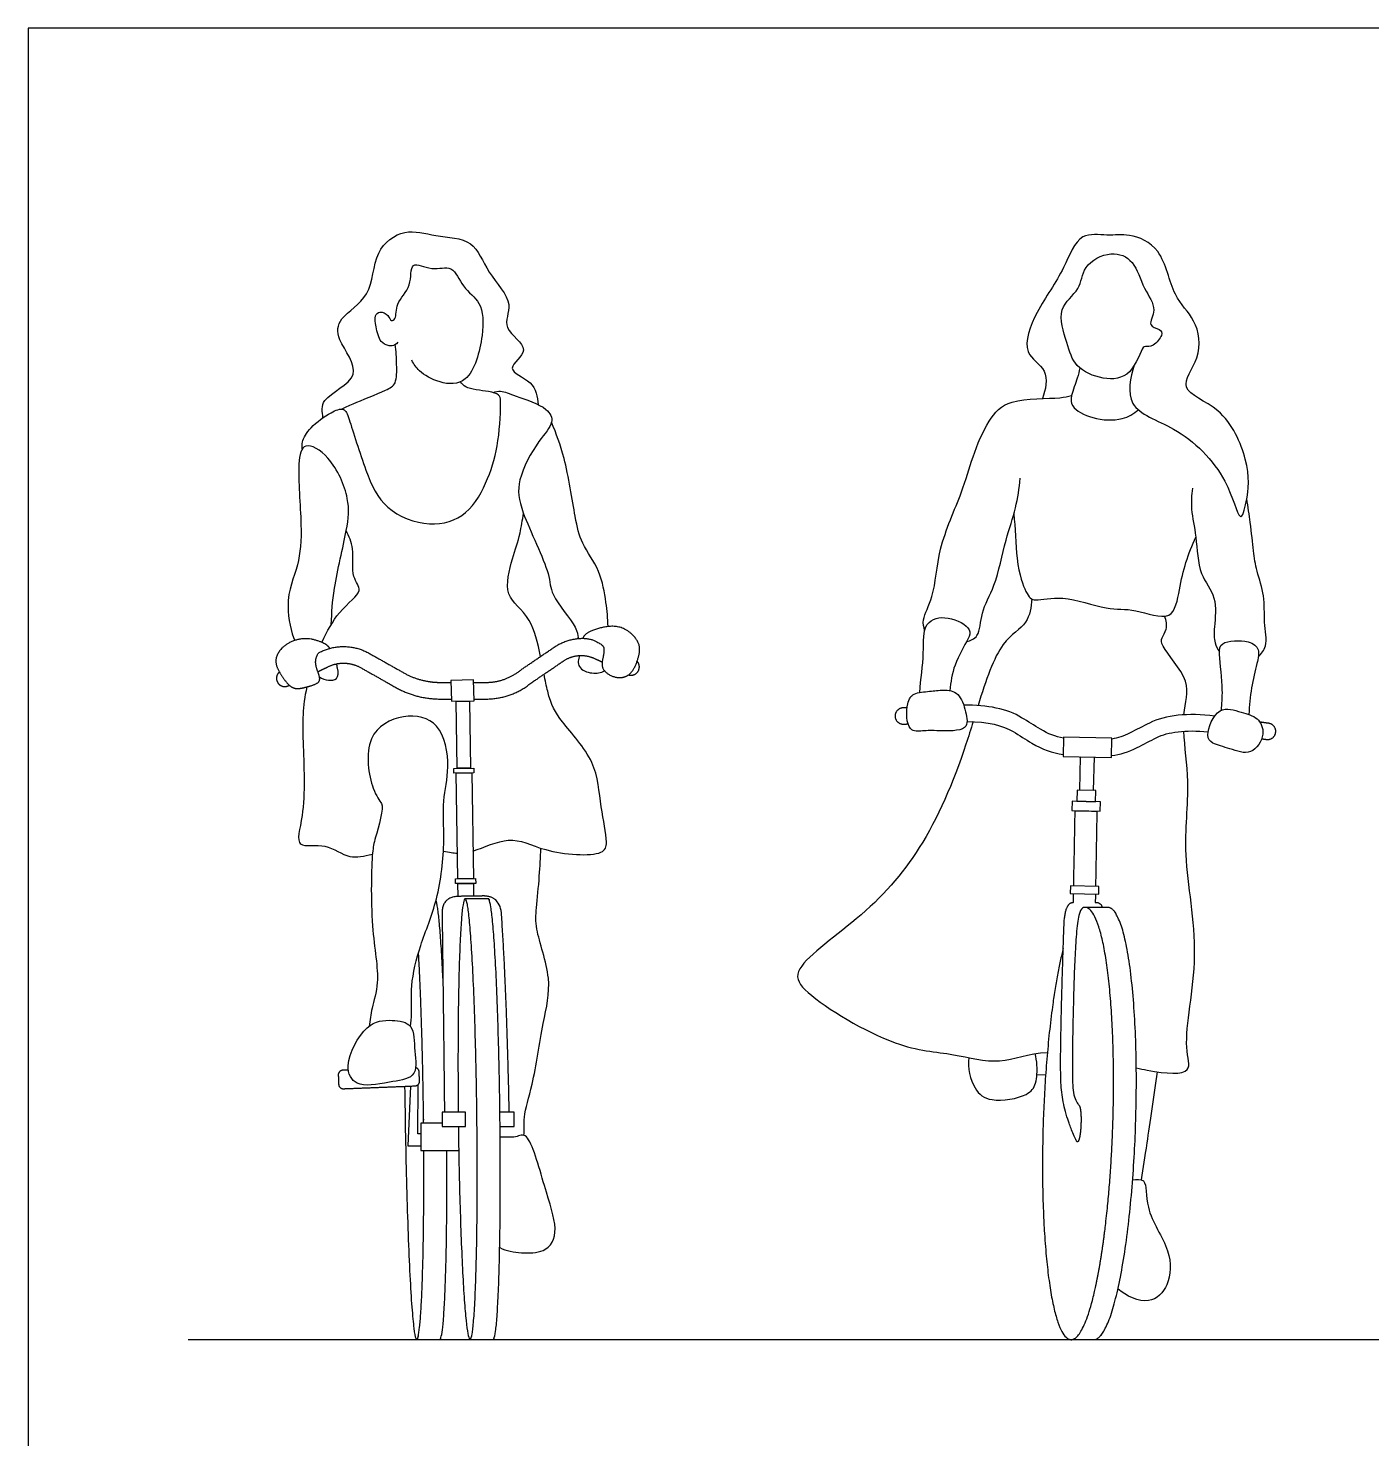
# Model space of a CAD drawing. Header units: millimetres. Extents: x 122.9 to 141.7, y 0.8 to 10.9.
# Drawn here: x 132.041 to 134.174, y 8.667 to 10.908 of the extents above; entities that cross this region are included whole.
import ezdxf

# ---------------------------------------------------------------- set-up
doc = ezdxf.new("R2010")
doc.units = ezdxf.units.MM
for name, color, linetype, true_color in [('AG-DIAGRAM', 7, 'Continuous', 0xfecc66), ('AG-PEOPLE', 7, 'Continuous', 0x66ccff), ('X-VPRT', 6, 'Continuous', 0xff00ff)]:
    doc.layers.add(name, color=color, linetype=linetype, true_color=true_color)

msp = doc.modelspace()

# ---------------------------------------------------------------- linework, layer by layer
at = {"layer": 'AG-DIAGRAM'}
msp.add_lwpolyline([(132.2946, 8.8248), (136.0538, 8.8248)], dxfattribs=at)
at = {"layer": 'AG-PEOPLE'}
for points in [[(132.7119, 9.8719), (132.7129, 9.8386), (132.7489, 9.8391), (132.7478, 9.8725)], [(132.7203, 9.8387), (132.7415, 9.839), (132.7431, 9.7325), (132.7219, 9.7322)], [(133.6839, 9.7509), (133.7607, 9.7492), (133.7614, 9.7801), (133.6846, 9.7818)], [(133.7104, 9.6974), (133.7116, 9.7503), (133.7331, 9.7498), (133.7319, 9.6969)], [(132.7166, 9.7321), (132.7484, 9.7326), (132.7485, 9.7251), (132.7167, 9.7246)], [(132.7203, 9.7247), (132.7449, 9.7251), (132.7475, 9.5569), (132.7228, 9.5565)], [(133.6979, 9.665), (133.7429, 9.664), (133.7433, 9.679), (133.6982, 9.68)], [(133.7059, 9.6798), (133.7356, 9.6791), (133.736, 9.6968), (133.7063, 9.6974)], [(132.7192, 9.5565), (132.7511, 9.557), (132.7512, 9.5495), (132.7193, 9.549)], [(133.6954, 9.5332), (133.7405, 9.5325), (133.7408, 9.5446), (133.6957, 9.5453)], [(132.6979, 9.1632), (132.7349, 9.1632), (132.7349, 9.1863), (132.6979, 9.1863)]]:
    msp.add_lwpolyline(points, close=True, dxfattribs=at)
for points in [[(132.7232, 9.5288), (132.7229, 9.5491), (132.7476, 9.5494), (132.7479, 9.5291)], [(132.664, 9.1519), (132.6592, 9.1519), (132.6601, 9.2302)], [(133.6424, 9.2452), (133.6563, 9.2458)], [(132.6476, 9.2275), (132.6437, 9.1325), (132.664, 9.1325)], [(132.7899, 9.1632), (132.8122, 9.1632), (132.8122, 9.1863), (132.7897, 9.1863)], [(132.6979, 9.1686), (132.664, 9.1686), (132.664, 9.1251), (132.7243, 9.1251), (132.7243, 9.1262)]]:
    msp.add_lwpolyline(points, dxfattribs=at)
for points, degree, knots in [([(132.5087, 10.289), (132.508, 10.2982), (132.5012, 10.3217), (132.5806, 10.3524), (132.5287, 10.4117), (132.533, 10.45), (132.5898, 10.4806), (132.5868, 10.5539), (132.6383, 10.5919), (132.6867, 10.5757), (132.7505, 10.5746), (132.7674, 10.5183), (132.8158, 10.4718), (132.7879, 10.4301), (132.8457, 10.3981), (132.7915, 10.365), (132.8461, 10.3481), (132.849, 10.322), (132.8506, 10.3097)], 3, [0, 0, 0, 0, 0.295812, 0.734923, 1.166812, 1.490866, 1.912226, 2.373795, 2.783081, 3.18058, 3.602128, 4.015657, 4.453029, 4.793993, 5.165723, 5.491999, 5.833117, 6.176225, 6.176225, 6.176225, 6.176225]), ([(133.7971, 10.3726), (133.7904, 10.3535), (133.7806, 10.3), (133.8671, 10.2766), (133.9459, 10.1999), (133.965, 10.1139), (133.9772, 10.1628), (133.9826, 10.2122), (133.9412, 10.3068), (133.8607, 10.3315), (133.9062, 10.3857), (133.8967, 10.4467), (133.8558, 10.4807), (133.8444, 10.5587), (133.79, 10.5827), (133.7563, 10.5771), (133.7068, 10.5847), (133.6858, 10.5205), (133.642, 10.4627), (133.615, 10.3902), (133.6632, 10.3677), (133.6563, 10.3332), (133.6512, 10.3196)], 3, [0, 0, 0, 0, 0.443346, 0.940705, 1.552223, 2.005761, 2.368337, 2.933468, 3.429918, 3.845882, 4.224751, 4.659763, 5.067469, 5.554559, 5.960569, 6.292379, 6.609778, 7.029804, 7.549947, 8.003747, 8.363462, 8.738894, 8.738894, 8.738894, 8.738894]), ([(132.6278, 10.4088), (132.6205, 10.402), (132.612, 10.4034), (132.5986, 10.4084), (132.5928, 10.4335), (132.5897, 10.4506), (132.5989, 10.4593), (132.6132, 10.4527), (132.6163, 10.441), (132.6259, 10.4465), (132.6233, 10.4728), (132.6516, 10.4955), (132.645, 10.5414), (132.6823, 10.5206), (132.7156, 10.5338), (132.7297, 10.4943), (132.7628, 10.4728), (132.7648, 10.4195), (132.7436, 10.3403), (132.6941, 10.3425), (132.6606, 10.3616), (132.6531, 10.3741), (132.6499, 10.3802)], 3, [0, 0, 0, 0, 0.200695, 0.397875, 0.671222, 0.905086, 1.077705, 1.287159, 1.46192, 1.601347, 1.872692, 2.209677, 2.524336, 2.828337, 3.139336, 3.46678, 3.813034, 4.217202, 4.707037, 5.068766, 5.411626, 5.66649, 5.66649, 5.66649, 5.66649]), ([(133.6827, 10.4602), (133.6779, 10.4453), (133.6908, 10.4078), (133.7011, 10.3682), (133.7474, 10.348), (133.7937, 10.352), (133.8095, 10.4019), (133.8148, 10.4019), (133.8278, 10.4015), (133.8434, 10.4212), (133.8387, 10.4298), (133.8163, 10.4347), (133.8354, 10.4624), (133.81, 10.4941), (133.7989, 10.5393), (133.7599, 10.5561), (133.7137, 10.5309), (133.7133, 10.4914), (133.687, 10.4736), (133.6827, 10.4602)], 3, [0, 0, 0, 0, 0.410784, 0.771567, 1.15634, 1.527749, 1.906347, 2.015476, 2.213289, 2.445923, 2.653797, 2.880591, 3.15506, 3.505527, 3.88802, 4.229783, 4.611675, 4.950961, 5.319637, 5.319637, 5.319637, 5.319637]), ([(132.5382, 10.3028), (132.5444, 10.3056), (132.5557, 10.3112), (132.6082, 10.3318), (132.6263, 10.3422), (132.6258, 10.3748), (132.625, 10.3948), (132.6234, 10.4053)], 3, [0, 0, 0, 0, 0.2544, 0.672769, 0.921593, 1.224306, 1.542395, 1.542395, 1.542395, 1.542395]), ([(133.7104, 10.3681), (133.7093, 10.3626), (133.7075, 10.3517), (133.696, 10.3245), (133.696, 10.305), (133.7313, 10.2853), (133.7783, 10.2838), (133.796, 10.2953), (133.8037, 10.3014)], 3, [0, 0, 0, 0, 0.234212, 0.540057, 0.772205, 1.116064, 1.503944, 1.813191, 1.813191, 1.813191, 1.813191]), ([(132.4759, 10.2395), (132.4755, 10.2432), (132.4746, 10.2514), (132.4886, 10.2757), (132.5195, 10.297), (132.5429, 10.3067), (132.5519, 10.2833), (132.5759, 10.2026), (132.6042, 10.1418), (132.6777, 10.1125), (132.7406, 10.1317), (132.7727, 10.1933), (132.7885, 10.2482), (132.7919, 10.3138), (132.789, 10.3264), (132.7714, 10.3314), (132.7338, 10.3348), (132.7296, 10.3429), (132.7271, 10.3459)], 3, [0, 0, 0, 0, 0.186646, 0.475374, 0.830573, 1.081394, 1.32449, 1.843143, 2.308703, 2.783739, 3.219183, 3.670727, 4.11597, 4.561659, 4.741336, 4.972918, 5.314725, 5.506498, 5.506498, 5.506498, 5.506498]), ([(132.779, 10.329), (132.7828, 10.3302), (132.792, 10.3329), (132.8154, 10.3223), (132.8655, 10.3072), (132.8769, 10.2799), (132.8486, 10.2516), (132.8151, 10.1889), (132.822, 10.139), (132.8719, 10.0413), (132.8674, 10.0089), (132.9123, 9.9577), (132.9132, 9.9444), (132.9145, 9.9384)], 3, [0, 0, 0, 0, 0.195286, 0.479834, 0.885912, 1.149815, 1.490994, 1.955425, 2.362997, 2.936991, 3.269887, 3.712869, 3.951292, 3.951292, 3.951292, 3.951292]), ([(133.4641, 9.951), (133.4628, 9.9566), (133.4591, 9.9695), (133.4815, 10.0074), (133.4836, 10.0823), (133.5244, 10.1692), (133.5392, 10.2257), (133.564, 10.2853), (133.5981, 10.322), (133.6746, 10.3184), (133.692, 10.3228), (133.6975, 10.3241)], 3, [0, 0, 0, 0, 0.235503, 0.593336, 1.090233, 1.645358, 2.086389, 2.532809, 2.92552, 3.421253, 3.631816, 3.631816, 3.631816, 3.631816]), ([(132.9615, 9.9573), (132.9611, 9.9702), (132.9585, 9.996), (132.9501, 10.0464), (132.9179, 10.0895), (132.9086, 10.1321), (132.8938, 10.227), (132.8793, 10.2632), (132.8717, 10.2821)], 3, [0, 0, 0, 0, 0.349497, 0.749653, 1.151835, 1.52764, 2.072376, 2.511926, 2.511926, 2.511926, 2.511926]), ([(132.5219, 9.9608), (132.5228, 9.9801), (132.5242, 10.0173), (132.5475, 10.1107), (132.5523, 10.1598), (132.5242, 10.2261), (132.4771, 10.2544), (132.4668, 10.2109), (132.4763, 10.1178), (132.4712, 10.051), (132.4464, 10.004), (132.4582, 9.947), (132.4639, 9.9352)], 3, [0, 0, 0, 0, 0.428203, 0.972043, 1.373838, 1.846971, 2.203523, 2.514854, 3.061548, 3.520203, 4.035067, 4.387523, 4.387523, 4.387523, 4.387523]), ([(133.5307, 9.9334), (133.5368, 9.9353), (133.5526, 9.9401), (133.5525, 9.9823), (133.5779, 10.0217), (133.5918, 10.0952), (133.6098, 10.1444), (133.6143, 10.177), (133.616, 10.1928)], 3, [0, 0, 0, 0, 0.248684, 0.591928, 0.986698, 1.475836, 1.891769, 2.284241, 2.284241, 2.284241, 2.284241]), ([(133.8893, 10.1772), (133.888, 10.1661), (133.8861, 10.1426), (133.8967, 10.0996), (133.8979, 10.0394), (133.9297, 10.0055), (133.9238, 9.9575), (133.9234, 9.9317), (133.9294, 9.9216), (133.9324, 9.9173)], 3, [0, 0, 0, 0, 0.329659, 0.710181, 1.144849, 1.520736, 1.905606, 2.191962, 2.417617, 2.417617, 2.417617, 2.417617]), ([(133.9941, 9.9095), (133.9988, 9.9143), (134.0098, 9.9259), (134.0021, 9.9657), (134.0053, 10.0057), (133.991, 10.0451), (133.9859, 10.0784), (133.9825, 10.1151), (133.9778, 10.1473), (133.9756, 10.1605)], 3, [0, 0, 0, 0, 0.256678, 0.606662, 0.973274, 1.335852, 1.661923, 2.045435, 2.300009, 2.300009, 2.300009, 2.300009]), ([(132.8543, 9.9099), (132.8499, 9.9311), (132.8372, 9.9797), (132.7929, 10.0027), (132.8097, 10.0675), (132.8207, 10.0978), (132.8256, 10.1262), (132.827, 10.1376)], 3, [4.125662, 4.125662, 4.125662, 4.125662, 4.43831, 4.84954, 5.269976, 5.637957, 5.867843, 5.867843, 5.867843, 5.867843]), ([(133.6058, 10.1362), (133.6079, 10.1154), (133.6094, 10.05), (133.6269, 10.0067), (133.6369, 9.9957), (133.6843, 10.0089), (133.7532, 9.9821), (133.7964, 9.9876), (133.8595, 9.961), (133.8688, 10.0184), (133.8779, 10.0589), (133.8887, 10.0864), (133.8947, 10.0993)], 3, [0.126905, 0.126905, 0.126905, 0.126905, 0.365443, 0.676741, 1.001047, 1.390992, 1.869036, 2.259886, 2.672464, 3.047508, 3.428454, 3.801003, 3.801003, 3.801003, 3.801003]), ([(132.507, 9.932), (132.5151, 9.95), (132.5376, 9.9896), (132.5757, 10.0118), (132.5521, 10.0365), (132.5594, 10.0818), (132.55, 10.1005), (132.5457, 10.1099)], 3, [2.92925, 2.92925, 2.92925, 2.92925, 3.208226, 3.595463, 3.869787, 4.241935, 4.555207, 4.555207, 4.555207, 4.555207]), ([(133.6342, 10.0012), (133.6336, 9.9883), (133.6287, 9.958), (133.5837, 9.938), (133.5613, 9.8717), (133.5489, 9.8319)], 3, [0.020441, 0.020441, 0.020441, 0.020441, 0.361137, 0.763673, 1.254648, 1.254648, 1.254648, 1.254648]), ([(133.4565, 9.8527), (133.4577, 9.8737), (133.4644, 9.9128), (133.4597, 9.9657), (133.5016, 9.9767), (133.5401, 9.9544), (133.5329, 9.9361), (133.5091, 9.8958), (133.5055, 9.8693), (133.5044, 9.8555)], 3, [0, 0, 0, 0, 0.451708, 0.836172, 1.170644, 1.522118, 1.742915, 2.128319, 2.494567, 2.494567, 2.494567, 2.494567]), ([(133.8759, 9.8172), (133.8775, 9.8376), (133.8914, 9.8694), (133.8397, 9.9238), (133.8397, 9.9396), (133.8504, 9.9526), (133.8478, 9.9674), (133.8452, 9.9738)], 3, [10.321604, 10.321604, 10.321604, 10.321604, 10.73693, 11.199214, 11.406431, 11.626718, 11.8867, 11.8867, 11.8867, 11.8867]), ([(133.9353, 9.8243), (133.9363, 9.8351), (133.9384, 9.8551), (133.9318, 9.912), (133.9325, 9.9347), (133.9793, 9.9368), (133.9973, 9.9216), (133.9914, 9.8971), (133.9821, 9.8593), (133.9796, 9.8317), (133.979, 9.8176)], 3, [0, 0, 0, 0, 0.323022, 0.751014, 0.990581, 1.351852, 1.606904, 1.87439, 2.232084, 2.602512, 2.602512, 2.602512, 2.602512]), ([(132.9161, 9.9113), (132.9142, 9.9057), (132.9115, 9.8909), (132.9365, 9.8813), (132.9498, 9.8841), (132.956, 9.8868)], 3, [0, 0, 0, 0, 0.236572, 0.5025206, 0.7569062, 0.7569062, 0.7569062, 0.7569062]), ([(132.5031, 9.8773), (132.5073, 9.8744), (132.5167, 9.8709), (132.533, 9.8729), (132.5333, 9.8863), (132.5307, 9.8958), (132.53, 9.898)], 3, [0, 0, 0, 0, 0.2190609, 0.4219635, 0.6509405, 0.7209005, 0.7209005, 0.7209005, 0.7209005]), ([(132.7468, 9.6008), (132.7644, 9.6063), (132.8093, 9.6284), (132.8561, 9.5977), (132.9536, 9.5904), (132.9618, 9.6166), (132.9479, 9.6737), (132.9449, 9.744), (132.8853, 9.8064), (132.8685, 9.8374), (132.8617, 9.8718), (132.8598, 9.8817)], 3, [0.415538, 0.415538, 0.415538, 0.415538, 0.805501, 1.245938, 1.772968, 2.016131, 2.438975, 2.917126, 3.419001, 3.831859, 3.985173, 3.985173, 3.985173, 3.985173]), ([(132.5872, 9.5952), (132.5737, 9.5923), (132.5486, 9.5857), (132.5163, 9.6151), (132.4611, 9.6017), (132.4827, 9.6634), (132.4768, 9.7775), (132.4765, 9.8298), (132.4835, 9.8616)], 3, [0.033178, 0.033178, 0.033178, 0.033178, 0.338346, 0.70659, 1.056373, 1.434832, 2.044272, 2.569828, 2.569828, 2.569828, 2.569828]), ([(133.4474, 9.8498), (133.4423, 9.8472), (133.4344, 9.8363), (133.4352, 9.7887), (133.4633, 9.7923), (133.4837, 9.7921), (133.5358, 9.7902), (133.5297, 9.8233), (133.5189, 9.8544), (133.4944, 9.8574), (133.4723, 9.8541), (133.4539, 9.8531), (133.4474, 9.8498)], 3, [0, 0, 0, 0, 0.252807, 0.620126, 0.873633, 1.179711, 1.530001, 1.817919, 2.138258, 2.467342, 2.764236, 3.083811, 3.083811, 3.083811, 3.083811]), ([(132.6477, 9.322), (132.6484, 9.3291), (132.6504, 9.344), (132.6471, 9.3892), (132.6625, 9.4529), (132.6929, 9.5233), (132.7032, 9.6164), (132.6972, 9.6804), (132.7117, 9.7328), (132.6978, 9.8091), (132.6363, 9.8214), (132.5712, 9.7873), (132.5845, 9.6976), (132.5988, 9.681), (132.6057, 9.6699), (132.5909, 9.6187), (132.586, 9.598), (132.5832, 9.4787), (132.6007, 9.3953), (132.5855, 9.3523), (132.5834, 9.3321), (132.5821, 9.3225)], 3, [0, 0, 0, 0, 0.260083, 0.631608, 1.086489, 1.58436, 2.128571, 2.576657, 2.993425, 3.454139, 3.890574, 4.336259, 4.834997, 5.15737, 5.15737, 5.571549, 5.84257, 6.447291, 6.982682, 7.34586, 7.649353, 7.649353, 7.649353, 7.649353]), ([(133.6846, 9.7803), (133.6721, 9.7823), (133.66, 9.7869), (133.6482, 9.7942), (133.6382, 9.8003), (133.6282, 9.8065), (133.6182, 9.8126), (133.5953, 9.8267), (133.5646, 9.8328), (133.526, 9.8326)], 3, [5.127729, 5.127729, 5.127729, 5.127729, 5.2714577, 5.2714577, 5.2714577, 5.3838043, 5.3838043, 5.3838043, 5.6849229, 5.6849229, 5.6849229, 5.6849229]), ([(133.9248, 9.8152), (133.8817, 9.8202), (133.8472, 9.8172), (133.8212, 9.8041), (133.8107, 9.7988), (133.8002, 9.7935), (133.7897, 9.7882), (133.7803, 9.7834), (133.7709, 9.7802), (133.7614, 9.7786)], 3, [4.3184273, 4.3184273, 4.3184273, 4.3184273, 4.6456246, 4.6456246, 4.6456246, 4.7579712, 4.7579712, 4.7579712, 4.867024, 4.867024, 4.867024, 4.867024]), ([(133.9667, 9.8213), (133.9557, 9.8247), (133.9293, 9.8344), (133.909, 9.7844), (133.9213, 9.7703), (133.9493, 9.7641), (133.9835, 9.7501), (134.0069, 9.7864), (133.994, 9.8143), (133.9767, 9.8183), (133.9667, 9.8213)], 3, [0, 0, 0, 0, 0.328863, 0.700417, 0.921388, 1.224792, 1.551196, 1.883253, 2.171392, 2.46892, 2.46892, 2.46892, 2.46892]), ([(133.5411, 9.8063), (133.5374, 9.7944), (133.514, 9.7188), (133.463, 9.6024), (133.3683, 9.4953), (133.2481, 9.4147), (133.2781, 9.3688), (133.4177, 9.2844), (133.5063, 9.2813), (133.5856, 9.2586), (133.6281, 9.2801), (133.6591, 9.2809)], 3, [1.358385, 1.358385, 1.358385, 1.358385, 1.502951, 2.266604, 2.965102, 3.598494, 3.941748, 4.6605, 5.212573, 5.701018, 6.200752, 6.200752, 6.200752, 6.200752]), ([(133.5316, 9.8066), (133.5645, 9.8061), (133.5888, 9.8003), (133.6046, 9.7906), (133.6146, 9.7844), (133.6246, 9.7783), (133.6346, 9.7721), (133.6505, 9.7624), (133.6669, 9.7564), (133.684, 9.7543)], 3, [6.424453, 6.424453, 6.424453, 6.424453, 6.7100727, 6.7100727, 6.7100727, 6.8224194, 6.8224194, 6.8224194, 6.9760744, 6.9760744, 6.9760744, 6.9760744]), ([(133.7608, 9.7523), (133.7745, 9.7541), (133.788, 9.7583), (133.8014, 9.7651), (133.8119, 9.7704), (133.8224, 9.7757), (133.8328, 9.781), (133.8506, 9.79), (133.8779, 9.7936), (133.9144, 9.7902)], 3, [3.0835839, 3.0835839, 3.0835839, 3.0835839, 3.2070096, 3.2070096, 3.2070096, 3.3193562, 3.3193562, 3.3193562, 3.6261302, 3.6261302, 3.6261302, 3.6261302]), ([(133.8003, 9.2564), (133.8062, 9.2551), (133.8442, 9.2473), (133.8931, 9.2439), (133.8715, 9.2962), (133.906, 9.439), (133.8708, 9.5933), (133.887, 9.6974), (133.8771, 9.7666), (133.8758, 9.7911)], 3, [6.840985, 6.840985, 6.840985, 6.840985, 6.921923, 7.375803, 7.714332, 8.400622, 9.122494, 9.73628, 10.160162, 10.160162, 10.160162, 10.160162]), ([(133.7009, 9.5452), (133.7016, 9.5851), (133.7024, 9.625), (133.7031, 9.6649), (133.7146, 9.6646), (133.7262, 9.6644), (133.7377, 9.6641), (133.737, 9.6243), (133.7363, 9.5845), (133.7356, 9.5447)], 3, [15.2581333, 15.2581333, 15.2581333, 15.2581333, 15.6451605, 15.6451605, 15.6451605, 15.7688233, 15.7688233, 15.7688233, 16.1549291, 16.1549291, 16.1549291, 16.1549291]), ([(132.8279, 9.1492), (132.8287, 9.1587), (132.8259, 9.1798), (132.8437, 9.2318), (132.857, 9.3286), (132.875, 9.3957), (132.8446, 9.4764), (132.8477, 9.5095), (132.8527, 9.5618), (132.8541, 9.5904), (132.8546, 9.6053)], 3, [0, 0, 0, 0, 0.302086, 0.715277, 1.272494, 1.751501, 2.254283, 2.582689, 2.982052, 3.357799, 3.357799, 3.357799, 3.357799]), ([(132.8045, 9.1863), (132.8005, 9.3805), (132.7901, 9.5303), (132.7616, 9.5294), (132.758, 9.5293), (132.7492, 9.5292), (132.7358, 9.529), (132.7246, 9.5288), (132.6973, 9.5284), (132.6979, 9.5009), (132.6999, 9.3435), (132.7016, 9.1863)], 2, [0, 0, 0, 0.958258, 1.193723, 1.193723, 1.21692, 1.21692, 1.281187, 1.281187, 1.423281, 1.423281, 2.420282, 2.420282, 2.420282]), ([(133.7353, 9.5326), (133.7353, 9.5281), (133.7352, 9.5235), (133.7351, 9.519), (133.7378, 9.5193), (133.7441, 9.5184), (133.7455, 9.5134), (133.7458, 9.5113)], 3, [16.193979, 16.193979, 16.193979, 16.193979, 16.2381588, 16.2381588, 16.2381588, 16.4023749, 16.5486087, 16.5486087, 16.5486087, 16.5486087]), ([(132.6477, 9.322), (132.6419, 9.3294), (132.6159, 9.3338), (132.5756, 9.3293), (132.5398, 9.2604), (132.562, 9.223), (132.6046, 9.2329), (132.6617, 9.2404), (132.6526, 9.2833), (132.6543, 9.3136), (132.6477, 9.322)], 3, [0, 0, 0, 0, 0.313103, 0.694141, 1.151438, 1.479152, 1.928668, 2.218863, 2.568314, 2.919604, 2.919604, 2.919604, 2.919604]), ([(133.5345, 9.2727), (133.5321, 9.2565), (133.5403, 9.2215), (133.569, 9.2003), (133.6277, 9.21), (133.6424, 9.2309), (133.6433, 9.2606), (133.6411, 9.2729), (133.6395, 9.2791)], 3, [0, 0, 0, 0, 0.398637, 0.724452, 1.144395, 1.420364, 1.721186, 1.969015, 1.969015, 1.969015, 1.969015]), ([(133.8084, 9.0786), (133.8115, 9.0981), (133.8176, 9.1371), (133.8287, 9.2124), (133.834, 9.2501)], 3, [0, 0, 0, 0, 0.437653, 1.045145, 1.045145, 1.045145, 1.045145]), ([(132.7893, 8.9709), (132.8001, 8.9659), (132.8235, 8.9616), (132.865, 8.9627), (132.8847, 8.9962), (132.8602, 9.0658), (132.8359, 9.1586), (132.8152, 9.1443), (132.7987, 9.1467), (132.7901, 9.1466)], 3, [0, 0, 0, 0, 0.335472, 0.670762, 1.102813, 1.533038, 2.000424, 2.258656, 2.54442, 2.54442, 2.54442, 2.54442]), ([(133.7945, 9.0785), (133.8001, 9.0792), (133.8192, 9.0825), (133.8119, 9.0284), (133.8571, 8.9691), (133.8548, 8.9113), (133.8215, 8.8767), (133.784, 8.8938), (133.7711, 8.9055)], 3, [0, 0, 0, 0, 0.234651, 0.605726, 1.100747, 1.516825, 1.869544, 2.279802, 2.279802, 2.279802, 2.279802])]:
    msp.add_open_spline(points, degree=degree, knots=knots, dxfattribs=at)
for points, weights, degree, knots in [([(132.748, 9.8686), (132.7543, 9.8686), (132.7606, 9.8686), (132.7669, 9.8686), (132.7875, 9.8686), (132.8058, 9.875), (132.8221, 9.8878), (132.8222, 9.8879), (132.8223, 9.888), (132.8224, 9.8881), (132.8401, 9.9002), (132.8578, 9.9123), (132.8755, 9.9243), (132.8986, 9.9401), (132.9259, 9.9423), (132.9527, 9.9284), (132.9557, 9.9236), (132.954, 9.9088), (132.9485, 9.8897), (132.9734, 9.8731), (132.9991, 9.879), (133.0104, 9.9083), (133.0141, 9.9318), (132.9856, 9.9604), (132.9505, 9.9571), (132.9247, 9.9464), (132.9222, 9.9407), (132.9213, 9.9387)], [1, 1, 1, 1, 1, 1, 1, 1, 1, 1, 1, 1, 1, 0.924221825541, 0.924221825541, 1, 1, 1, 1, 1, 1, 1, 1, 1, 1, 1, 1, 1], 3, [-1.02692, -1.02692, -1.02692, -1.02692, -0.968706, -0.968706, -0.968706, -0.755085, -0.755085, -0.755085, -0.753588, -0.753588, -0.753588, -0.57182, -0.57182, -0.57182, -0.36637, -0.36637, -0.210735, 0.003274, 0.240699, 0.522735, 0.793496, 1.09721, 1.364107, 1.695803, 2.03044, 2.320166, 2.457344, 2.457344, 2.457344, 2.457344]), ([(132.5196, 9.9227), (132.5182, 9.9249), (132.5129, 9.9304), (132.4684, 9.9476), (132.4232, 9.9126), (132.4431, 9.8783), (132.4603, 9.8556), (132.4828, 9.8613), (132.5056, 9.8678), (132.5022, 9.8821), (132.4954, 9.8982), (132.4978, 9.9094), (132.5016, 9.9156), (132.5036, 9.9165), (132.5055, 9.9174), (132.5304, 9.9294), (132.5579, 9.9285), (132.5819, 9.9149), (132.6004, 9.9045), (132.6189, 9.894), (132.6374, 9.8836), (132.6551, 9.8736), (132.6746, 9.8686), (132.6959, 9.8686), (132.7013, 9.8686), (132.7066, 9.8686), (132.712, 9.8686)], [1, 1, 1, 1, 1, 1, 1, 1, 1, 1, 1, 1, 1, 1, 1, 0.924221825541, 0.924221825541, 1, 1, 1, 1, 1, 1, 1, 1, 1, 1], 3, [-4.624385, -4.624385, -4.624385, -4.624385, -4.493799, -4.236481, -3.584559, -3.266685, -2.978138, -2.717017, -2.461423, -2.272677, -2.036806, -1.808038, -1.808038, -1.786331, -1.786331, -1.786331, -1.580882, -1.580882, -1.580882, -1.400611, -1.400611, -1.400611, -1.18699, -1.18699, -1.18699, -1.137641, -1.137641, -1.137641, -1.137641]), ([(132.7488, 9.8422), (132.7548, 9.8422), (132.7608, 9.8422), (132.7669, 9.8422), (132.7934, 9.8422), (132.8172, 9.8504), (132.8381, 9.8669), (132.8555, 9.8787), (132.8729, 9.8906), (132.8904, 9.9025), (132.9055, 9.9129), (132.9235, 9.9143), (132.9401, 9.9066), (132.9442, 9.9047), (132.9482, 9.9028), (132.9521, 9.901)], [1, 1, 1, 1, 1, 1, 1, 1, 1, 1, 0.924221825541, 0.924221825541, 1, 1, 1, 1], 3, [-0.8873905, -0.8873905, -0.8873905, -0.8873905, -0.8316866, -0.8316866, -0.8316866, -0.6193552, -0.6193552, -0.6193552, -0.440385, -0.440385, -0.440385, -0.2349358, -0.2349358, -0.2349358, -0.1887235, -0.1887235, -0.1887235, -0.1887235]), ([(132.9939, 9.8806), (133.0004, 9.8785), (133.0065, 9.8812), (133.0096, 9.8871), (133.0122, 9.8921), (133.0116, 9.8979), (133.0076, 9.9022)], [0.939972671765, 0.807361119247, 0.827370228659, 1, 0.849499300206, 0.814998865271, 0.896498695195], 3, [0.0076171, 0.0076171, 0.0076171, 0.0076171, 0.0657173, 0.0657173, 0.0657173, 0.1163698, 0.1163698, 0.1163698, 0.1163698]), ([(132.4396, 9.8852), (132.4307, 9.8777), (132.437, 9.868), (132.4434, 9.8582), (132.4538, 9.8633), (132.4546, 9.8636), (132.4554, 9.864)], [1, 0.750924318563, 1, 0.750924318563, 1, 1, 1], 2, [5.937501, 5.937501, 5.937501, 5.997858, 5.997858, 6.058215, 6.058215, 6.0641335, 6.0641335, 6.0641335]), ([(132.5005, 9.8857), (132.506, 9.8884), (132.5115, 9.891), (132.517, 9.8936), (132.5339, 9.9018), (132.5526, 9.9012), (132.5689, 9.8919), (132.5874, 9.8815), (132.6059, 9.871), (132.6244, 9.8606), (132.6462, 9.8483), (132.67, 9.8422), (132.6959, 9.8422), (132.7016, 9.8422), (132.7072, 9.8422), (132.7128, 9.8422)], [1, 1, 1, 1, 0.924221825541, 0.924221825541, 1, 1, 1, 1, 1, 1, 1, 1, 1, 1], 3, [-1.7106159, -1.7106159, -1.7106159, -1.7106159, -1.6493114, -1.6493114, -1.6493114, -1.4438621, -1.4438621, -1.4438621, -1.2635913, -1.2635913, -1.2635913, -1.0499705, -1.0499705, -1.0499705, -0.9981118, -0.9981118, -0.9981118, -0.9981118]), ([(133.4363, 9.8285), (133.4329, 9.8283), (133.4295, 9.8282), (133.4166, 9.8275), (133.4172, 9.8146), (133.4179, 9.8017), (133.4308, 9.8023), (133.4343, 9.8025), (133.4378, 9.8027)], [1, 1, 1, 0.707106781187, 1, 0.707106781187, 1, 1, 1], 2, [5.9596545, 5.9596545, 5.9596545, 5.9812212, 5.9812212, 6.0469385, 6.0469385, 6.1126559, 6.1126559, 6.1350201, 6.1350201, 6.1350201]), ([(133.9993, 9.7791), (134.0031, 9.7786), (134.007, 9.778), (134.0198, 9.7763), (134.0216, 9.7891), (134.0233, 9.802), (134.0105, 9.8037), (134.0035, 9.8046), (133.9965, 9.8056)], [1, 1, 1, 0.707106781187, 1, 0.707106781187, 1, 1, 1], 2, [3.8918332, 3.8918332, 3.8918332, 3.9167731, 3.9167731, 3.9824904, 3.9824904, 4.0482078, 4.0482078, 4.0931036, 4.0931036, 4.0931036]), ([(132.7237, 9.1632), (132.728, 8.8247), (132.7423, 8.8248), (132.7571, 8.825), (132.7532, 9.1751), (132.7492, 9.5252), (132.7345, 9.5251), (132.7201, 9.5249), (132.7235, 9.1863)], [0.986757627334, 0.7138848228, 1, 0.707106781187, 1, 0.707106781187, 1, 0.713884718054, 0.986757827131], 2, [3.525275, 3.525275, 3.525275, 5.227427, 5.227427, 6.969903, 6.969903, 8.712378, 8.712378, 10.414531, 10.414531, 10.414531]), ([(132.7423, 8.8248), (132.7606, 8.8248), (132.7789, 8.8248), (132.7789, 8.8248), (132.7789, 8.8248), (132.7937, 8.825), (132.7898, 9.1751), (132.7859, 9.5252), (132.7711, 9.5251), (132.7711, 9.5251), (132.7711, 9.5251), (132.7528, 9.5251), (132.7345, 9.5251)], [1, 1, 1, 1.00009771397, 1.00019549321, 0.707245015763, 1.00019549321, 0.707245015763, 1.00019549321, 1.00013011394, 1.00006476385, 1.00006476385, 1.00006476385], 2, [0, 0, 0, 0.116137, 0.116137, 0.116718, 0.116718, 1.859194, 1.859194, 3.601669, 3.601669, 3.602058, 3.602058, 3.718195, 3.718195, 3.718195]), ([(133.6842, 9.4462), (133.6671, 9.3791), (133.656, 9.2784), (133.6524, 9.1699), (133.6458, 8.9688), (133.664, 8.8259), (133.6964, 8.8248), (133.7288, 8.8237), (133.7564, 8.9652), (133.763, 9.1662), (133.7697, 9.3673), (133.7515, 9.5102), (133.7191, 9.5113), (133.7144, 9.5114), (133.7096, 9.5079), (133.7031, 9.4556), (133.7011, 9.392), (133.6992, 9.3143), (133.6987, 9.2721), (133.6987, 9.2449), (133.6995, 9.2267), (133.7013, 9.2111), (133.7039, 9.1993), (133.709, 9.1971), (133.7116, 9.196), (133.713, 9.184), (133.7124, 9.1679), (133.7119, 9.1508), (133.7095, 9.1388), (133.7068, 9.1389), (133.7063, 9.1389), (133.7059, 9.1393), (133.7054, 9.1402), (133.6905, 9.1707), (133.6823, 9.2014), (133.6791, 9.2606), (133.6807, 9.3436), (133.6854, 9.4815), (133.6863, 9.507), (133.6913, 9.5196), (133.7004, 9.5193), (133.7005, 9.5239), (133.7006, 9.5285), (133.7007, 9.5331)], [0.858648958678, 0.837040455734, 0.884157469508, 1, 0.804737854124, 0.804737854124, 1, 0.804737854124, 0.804737854124, 1, 0.804737854124, 0.804737854124, 1, 0.966241709382, 0.938319789046, 0.916234238992, 0.916234238992, 0.916234238992, 0.916234238992, 0.916234238992, 0.916234238992, 0.916234238992, 0.916234238992, 0.916234238992, 0.75647646115, 0.764258146689, 0.939579295608, 0.756115026127, 0.756115026127, 0.939579295608, 0.903247862464, 0.874111143789, 0.852169139585, 0.852169139585, 0.852169139585, 0.852169139585, 0.852169139585, 0.852169139585, 0.852169139585, 0.852169139585, 0.852169139585, 0.852169139585, 0.852169139585, 0.852169139585], 3, [2.470009, 2.470009, 2.470009, 2.470009, 3.511695, 3.511695, 3.511695, 5.267543, 5.267543, 5.267543, 7.023391, 7.023391, 7.023391, 8.779238, 8.779238, 8.779238, 9.082801, 9.082801, 9.518817, 9.700091, 9.836912, 9.927669, 9.964378, 10.013072, 10.080624, 10.080624, 10.080624, 11.758538, 11.758538, 11.758538, 13.514386, 13.514386, 13.514386, 13.862096, 13.862096, 13.862096, 14.458601, 14.458601, 15.006144, 15.006144, 15.006144, 15.174364, 15.174364, 15.174364, 15.219083, 15.219083, 15.219083, 15.219083]), ([(133.697, 8.8248), (133.7148, 8.8248), (133.7326, 8.8248), (133.7879, 8.823), (133.7992, 9.1662), (133.8106, 9.5095), (133.7553, 9.5113), (133.7551, 9.5113), (133.7549, 9.5113), (133.7369, 9.5113), (133.7188, 9.5113)], [1, 1, 1, 0.707106781187, 1, 0.707106781187, 1, 0.998814223072, 0.997638047369, 0.997638047369, 0.997638047369], 2, [0, 0, 0, 0.115133, 0.115133, 1.870981, 1.870981, 3.626829, 3.626829, 3.633937, 3.633937, 3.750977, 3.750977, 3.750977]), ([(132.6685, 9.1686), (132.6684, 9.1719), (132.6684, 9.1751), (132.6666, 9.3348), (132.6604, 9.4394)], [0.992429572785, 0.996164561297, 1, 0.841120635336, 0.854608883813], 2, [6.9470849, 6.9470849, 6.9470849, 6.9699026, 6.9699026, 7.9151052, 7.9151052, 7.9151052]), ([(132.5491, 9.2529), (132.5446, 9.2527), (132.54, 9.2526), (132.5327, 9.2523), (132.533, 9.245), (132.5333, 9.2376), (132.5336, 9.2303), (132.5339, 9.223), (132.5412, 9.2233), (132.5981, 9.2255), (132.655, 9.2278), (132.6623, 9.2281), (132.662, 9.2354), (132.6617, 9.2427), (132.6614, 9.2501), (132.6612, 9.2555), (132.6559, 9.2569)], [1, 1, 1, 0.707106781187, 1, 1, 1, 0.707106781187, 1, 1, 1, 0.707106781187, 1, 1, 1, 0.802014234088, 1], 2, [0.8485038, 0.8485038, 0.8485038, 0.8770707, 0.8770707, 0.9134546, 0.9134546, 0.959995, 0.959995, 0.9963789, 0.9963789, 1.3570682, 1.3570682, 1.3934521, 1.3934521, 1.4399925, 1.4399925, 1.4696471, 1.4696471, 1.4696471]), ([(132.6384, 9.2271), (132.6432, 8.8247), (132.6575, 8.8248), (132.6703, 8.825), (132.6688, 9.1251)], [0.986757627334, 0.7138848228, 1, 0.735965210582, 0.947969916414], 2, [3.525275, 3.525275, 3.525275, 5.227427, 5.227427, 6.798218, 6.798218, 6.798218]), ([(132.6575, 8.8248), (132.6759, 8.8248), (132.6942, 8.8248), (132.6942, 8.8248), (132.6942, 8.8248), (132.707, 8.825), (132.7055, 9.1251)], [1, 1, 1, 1.00009771397, 1.00019549321, 0.736109086786, 0.948155238099], 2, [0, 0, 0, 0.116137, 0.116137, 0.116718, 0.116718, 1.68751, 1.68751, 1.68751])]:
    msp.add_rational_spline(points, weights, degree=degree, knots=knots, dxfattribs=at)
msp.add_open_spline([(132.6999, 9.6005), (132.7095, 9.5991), (132.7156, 9.5977), (132.7222, 9.5973)], degree=3, dxfattribs=at)
msp.add_rational_spline([(132.6992, 9.3987), (132.6942, 9.5059), (132.6882, 9.5226)], [0.85537837207, 0.83991866037, 0.955420653699], degree=2, dxfattribs=at)
at = {"layer": 'X-VPRT'}
msp.add_lwpolyline([(132.0406, 10.9076), (132.0406, 8.6216), (136.3078, 8.6216), (136.3078, 10.9076)], close=True, dxfattribs=at)

doc.saveas('drawing.dxf')
